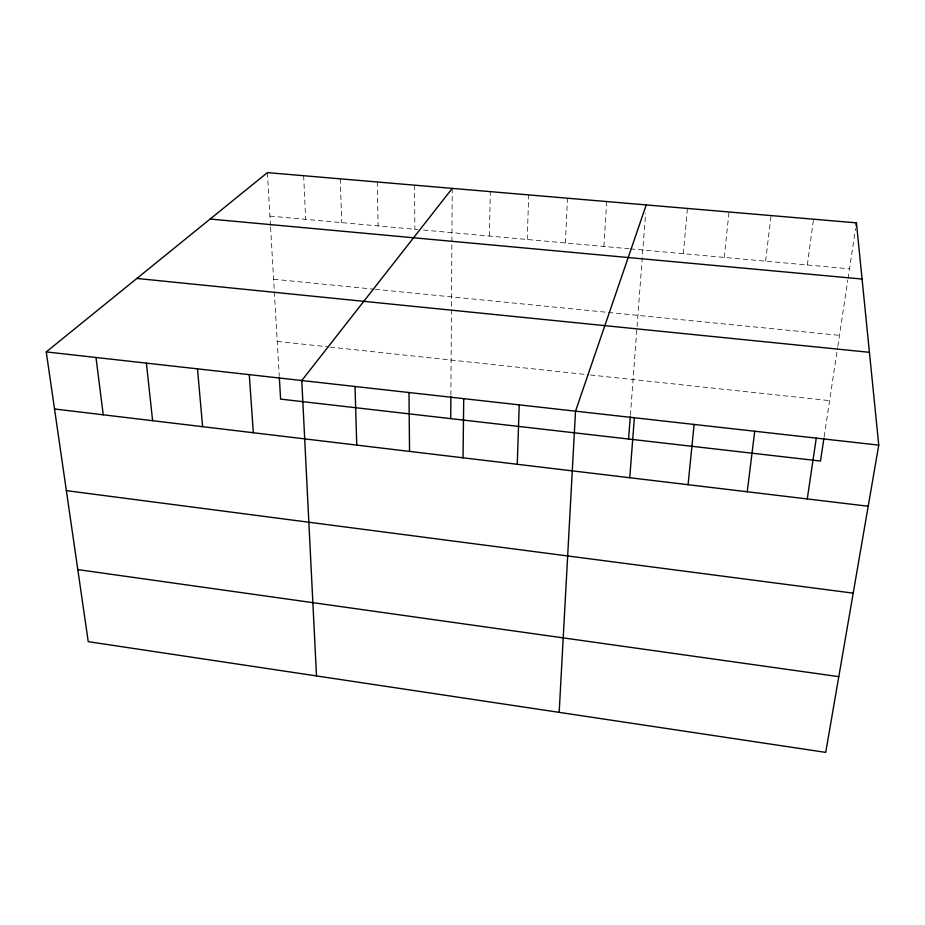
<?xml version="1.0" encoding="UTF-8"?>
<svg xmlns="http://www.w3.org/2000/svg" width="925" height="925" viewBox="0 0 925 925"><rect width="100%" height="100%" fill="white"/><g stroke="black" fill="none" stroke-linecap="round" stroke-linejoin="round"><path stroke-width="0.69" stroke-dasharray="4.62 3.47" d="M450.88 395.183L452.244 188.388M489.394 236.048L490.285 191.625M527.204 239.494L528.707 194.909M565.383 242.963L567.499 198.216M603.921 246.466L606.673 201.558M630.388 415.233L636.955 328.074M637.059 326.664L645.604 213.374M683.344 253.693L687.414 208.437M724.252 257.404L729.016 211.987M765.576 261.162L771.057 215.571M807.328 264.966L813.526 219.19M824.129 436.877L837.587 347.742M837.796 346.366L847.809 280.032M848.017 278.622L855.602 228.429M269.927 216.092L417.707 229.527M423.419 230.048L628.942 248.744M630.33 248.871L849.497 268.805M273.615 279.246L373.688 289.167M375.111 289.317L606.962 312.303M608.372 312.442L839.461 335.347M277.234 341.417L328.618 346.921M330.063 347.083L588.947 374.833M590.358 374.983L829.609 400.641M267.394 172.617L270.493 225.816M270.574 227.203L279.269 376.29M303.666 175.715L305.655 219.341M340.284 178.837L341.718 222.624M377.238 181.982L378.117 225.931M414.562 185.173L414.863 229.273"/><path stroke-width="1.39" d="M450.729 418.632L450.88 396.559M463.043 457.806L463.726 398.652M517.283 464.292L519.226 404.873M559.174 712.366L575.523 411.174L646.24 204.922M628.584 439.028L630.272 416.632M629.763 477.728L634.377 417.765M688.073 484.7L694.108 424.448M747.238 491.776L754.731 431.235M807.271 498.945L816.266 438.126M823.921 438.3L820.487 461.043L280.599 399.114L279.35 377.712M856.018 225.642L856.434 222.856L267.394 172.617L46.25 351.916L88.245 641.661L825.724 752.383L878.75 445.122L856.434 222.856M452.244 188.388L301.781 380.522L316.512 675.932M210.137 219.052L862.077 279.049M136.865 278.448L869.431 352.321M46.25 351.916L878.75 445.122M54.517 408.977L868.205 506.229M66.357 490.632L853.197 593.156M77.804 569.592L838.79 676.649M95.992 357.478L103.242 414.805M146.393 363.12L152.613 420.702M197.488 368.844L202.633 426.679M249.276 374.648L253.323 432.738M355.015 386.477L356.761 445.098M408.989 392.524L409.544 451.412"/></g></svg>
